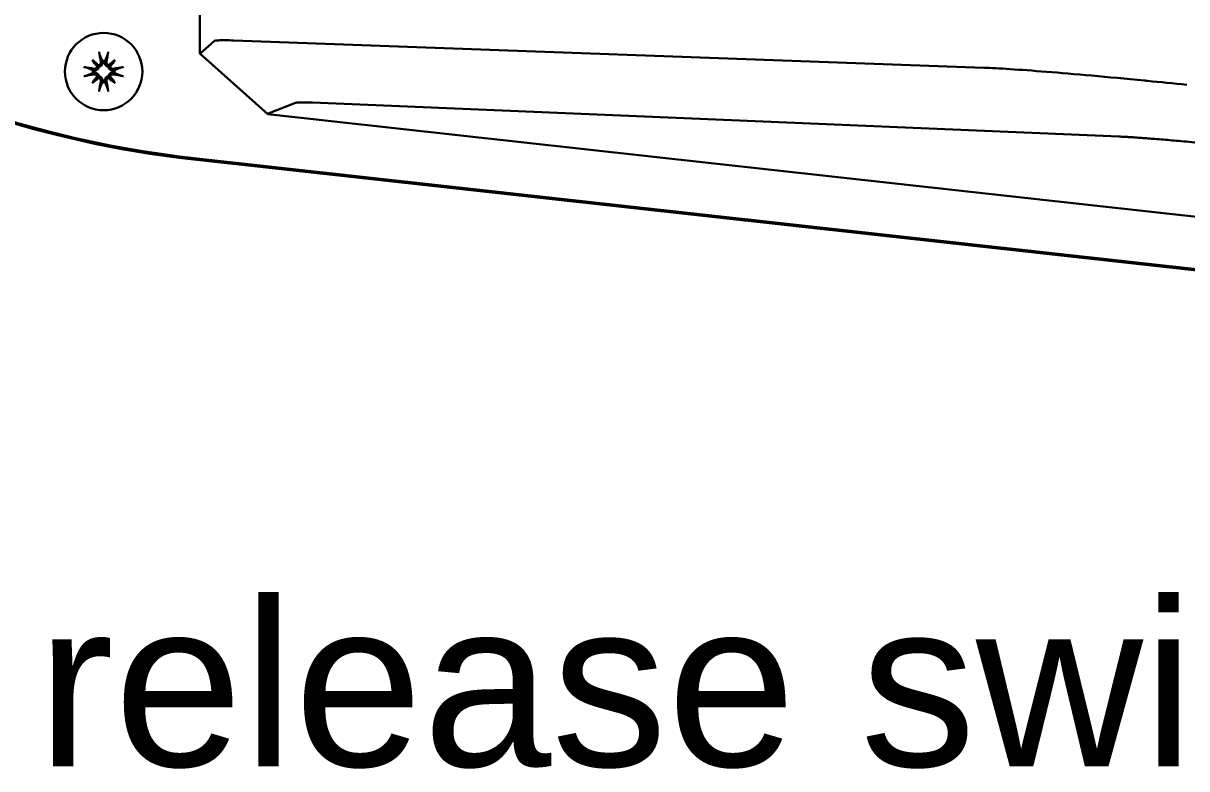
# Model space of a CAD drawing. Header units: millimetres. Extents: x 14 to 2348, y 26 to 1654.
# Drawn here: x 439.2 to 523.4, y 1313 to 1367 of the extents above; entities that cross this region are included whole.
import ezdxf

# ---------------------------------------------------------------- set-up
doc = ezdxf.new("R2010")
doc.units = ezdxf.units.MM
doc.header["$LTSCALE"] = 4
doc.layers.add('可見邊線(ISO)', color=7, linetype='Continuous', lineweight=30)
doc.layers.add('符號(ISO)', color=7, linetype='Continuous', lineweight=9)
doc.styles.add('temp', font='')
doc.styles.get('temp').set_extended_font_data('PMingLiU')
doc.dimstyles.new('工研院N500$7', dxfattribs={"dimscale": 4, "dimtxt": 3, "dimasz": 2.5, "dimexe": 1, "dimexo": 1, "dimgap": 0.762, "dimtad": 1, "dimdec": 3, "dimrnd": 1e-08, "dimdsep": 46, "dimtxsty": 'temp', "dimcen": 0.09, "dimdle": 10, "dimclrd": 7, "dimclre": 1, "dimclrt": 7, "dimazin": 2, "dimtfac": 0.666667, "dimtdec": 3, "dimtmove": 0, "dimatfit": 3, "dimfxl": 1, "dimtolj": 1, "dimlwd": 9, "dimlwe": 15, "dimarcsym": 0})

msp = doc.modelspace()

# ---------------------------------------------------------------- linework, layer by layer
at = {"layer": '可見邊線(ISO)'}
for p, q in [((451.94018, 1364.7572), (451.94018, 1367.68711)), ((452.98021, 1365.66481), (451.95265, 1364.74611)), ((508.6853, 1363.73578), (454.40827, 1365.70953)), ((444.15606, 1364.29138), (444.55376, 1363.89368)), ((445.82589, 1364.29138), (445.4282, 1363.89368)), ((456.87692, 1360.36524), (451.94018, 1364.7572)), ((444.15606, 1362.62155), (444.55376, 1363.01925)), ((445.82589, 1362.62155), (445.4282, 1363.01925)), ((520.96659, 1362.74266), (520.96661, 1362.74266)), ((458.87832, 1361.18939), (456.84606, 1360.3927)), ((518.46113, 1358.75207), (460.11425, 1361.20578)), ((564.91988, 1348.40629), (456.87692, 1360.36524)), ((564.45594, 1344.68799), (451.52076, 1357.18845)), ((451.52076, 1357.08307), (564.44441, 1344.58388))]:
    msp.add_line(p, q, dxfattribs=at)
msp.add_circle((444.99098, 1363.45646), 2.8, dxfattribs=at)
for start, end in [(82.104465, 97.895535), (172.104465, 187.895535), (352.104465, 7.895535), (262.104465, 277.895535)]:
    msp.add_arc((444.99098, 1363.45646), 0.7858, start, end, dxfattribs=at)
for centre, major_axis, ratio, start_param, end_param in [((445.54876, 1363.91932), (-3.15813, 3.80586), 0.17364818, 1.33077346, 1.45285674), ((444.52813, 1362.89868), (3.80586, -3.15813), 0.17364818, 1.68873592, 1.81081919), ((445.34509, 1363.52533), (0.95193, -4.89517), 0.08715574, 4.41332035, 4.56725609), ((444.63686, 1363.52533), (0.95193, 4.89517), 0.08715574, 4.85752187, 5.01145761), ((445.45383, 1362.89868), (3.80586, 3.15813), 0.17364818, 1.33077346, 1.45285674), ((444.43319, 1363.91932), (-3.15813, -3.80586), 0.17364818, 1.68873592, 1.81081919), ((444.92211, 1363.10235), (-4.89517, 0.95193), 0.08715574, 4.85752187, 5.01145761), ((444.92211, 1363.81058), (4.89517, 0.95193), 0.08715574, 4.41332035, 4.56725609), ((444.39717, 1363.90363), (-0.1297, -0.10762), 0.86822375, 1.8313258, 2.31493563), ((444.54382, 1364.05027), (-0.10762, -0.1297), 0.86822375, 0.82665702, 1.31026685), ((445.43814, 1364.05027), (-0.10762, 0.1297), 0.86822375, 1.8313258, 2.31493563), ((445.58478, 1363.90363), (-0.1297, 0.10762), 0.86822375, 0.82665702, 1.31026685), ((445.05984, 1363.10235), (-4.89517, -0.95193), 0.08715574, 4.41332035, 4.56725609), ((445.05984, 1363.81058), (4.89517, -0.95193), 0.08715574, 4.85752187, 5.01145761), ((445.54876, 1362.99361), (3.15813, 3.80586), 0.17364818, 1.68873592, 1.81081919), ((444.52813, 1364.01425), (-3.80586, -3.15813), 0.17364818, 1.33077346, 1.45285674), ((444.39717, 1363.0093), (0.1297, -0.10762), 0.86822375, 0.82665702, 1.31026685), ((444.54382, 1362.86266), (0.10762, -0.1297), 0.86822375, 1.8313258, 2.31493563), ((445.34509, 1363.3876), (-0.95193, -4.89517), 0.08715574, 4.85752187, 5.01145761), ((444.63686, 1363.3876), (-0.95193, 4.89517), 0.08715574, 4.41332035, 4.56725609), ((445.43814, 1362.86266), (0.10762, 0.1297), 0.86822375, 0.82665702, 1.31026685), ((445.45383, 1364.01425), (-3.80586, 3.15813), 0.17364818, 1.68873592, 1.81081919), ((445.58478, 1363.0093), (0.1297, 0.10762), 0.86822375, 1.8313258, 2.31493563), ((444.43319, 1362.99361), (3.15813, -3.80586), 0.17364818, 1.33077346, 1.45285674)]:
    msp.add_ellipse(centre, major_axis=major_axis, ratio=ratio, start_param=start_param, end_param=end_param, dxfattribs=at)
for points, knots in [([(451.52076, 1357.18845), (440.46822, 1358.41182), (432.03024, 1361.85669), (422.5092, 1366.34732), (419.00867, 1369.129), (413.9665, 1374.54118), (410.5606, 1378.80713), (405.68942, 1391.8238), (404.65062, 1399.86085), (404.92704, 1413.48563), (405.84768, 1420.00717), (410.09307, 1432.34154), (413.40563, 1436.61932), (418.33725, 1442.20192), (421.77358, 1445.11669), (431.93557, 1450.08306), (440.56639, 1453.51197), (451.52076, 1454.72448)], [0, 0, 0, 0, 3.33600927, 3.33600927, 8.06574161, 8.06574161, 12.140178, 12.140178, 16.51638152, 16.51638152, 20.05987587, 20.05987587, 24.1242074, 24.1242074, 29.01459036, 29.01459036, 32.9401167, 32.9401167, 32.9401167, 32.9401167]), ([(451.52076, 1357.08307), (439.92517, 1358.36655), (431.19325, 1362.16813), (422.94921, 1365.96669), (419.4031, 1368.6672), (414.47535, 1373.76217), (410.87455, 1378.04931), (405.64217, 1391.27981), (404.68783, 1399.24173), (404.68783, 1412.6712), (405.64217, 1420.63312), (410.87455, 1433.86361), (414.47535, 1438.15076), (419.4031, 1443.24573), (422.94921, 1445.94624), (431.19325, 1449.7448), (439.92517, 1453.54638), (451.52076, 1454.82986)], [0, 0, 0, 0, 3.49991966, 3.49991966, 10.72670674, 10.72670674, 16.55080291, 16.55080291, 23.01804161, 23.01804161, 29.48528042, 29.48528042, 35.30937675, 35.30937675, 42.53616407, 42.53616407, 46.0360839, 46.0360839, 46.0360839, 46.0360839]), ([(454.40827, 1365.70954), (454.18937, 1365.71749), (453.99484, 1365.72256), (453.65537, 1365.72678), (453.51058, 1365.72593), (453.27154, 1365.71845), (453.17739, 1365.71181), (453.04029, 1365.69266), (452.99738, 1365.68016), (452.98021, 1365.66481)], [-0.786281645, -0.786281645, -0.786281645, -0.786281645, -0.589721711, -0.589721711, -0.393161142, -0.393161142, -0.196580512, -0.196580512, -0.000001, -0.000001, -0.000001, -0.000001]), ([(444.78526, 1364.15119), (444.78953, 1364.12767), (444.78944, 1364.10167), (444.77881, 1364.0518), (444.76827, 1364.02792), (444.74122, 1363.98844), (444.72301, 1363.97014), (444.6808, 1363.94228), (444.6568, 1363.93273), (444.63066, 1363.92752), (444.62779, 1363.92702), (444.6249, 1363.92658)], [0, 0, 0, 0, 0.0072458737, 0.0072458737, 0.0144917474, 0.0144917474, 0.0216328704, 0.0216328704, 0.0287739933, 0.0287739933, 0.0296410879, 0.0296410879, 0.0296410879, 0.0296410879]), ([(444.89802, 1364.17312), (444.90077, 1364.1618), (444.90285, 1364.15044), (444.90787, 1364.11094), (444.90763, 1364.07977), (444.89727, 1364.01843), (444.88716, 1363.98828), (444.86215, 1363.939), (444.84638, 1363.91542), (444.80765, 1363.87331), (444.78467, 1363.85477), (444.73755, 1363.82658), (444.71035, 1363.8151), (444.67056, 1363.80489), (444.65838, 1363.8026), (444.64638, 1363.80106)], [0.1207276167, 0.1207276167, 0.1207276167, 0.1207276167, 0.1245879817, 0.1245879817, 0.1342557864, 0.1342557864, 0.1439235912, 0.1439235912, 0.152159121, 0.152159121, 0.1603946507, 0.1603946507, 0.1686301804, 0.1686301804, 0.1722209962, 0.1722209962, 0.1722209962, 0.1722209962]), ([(444.69469, 1364.72668), (444.6923, 1364.73292), (444.68932, 1364.74217), (444.6832, 1364.76349), (444.67894, 1364.78014), (444.67174, 1364.81113), (444.66752, 1364.83096), (444.66175, 1364.86064), (444.6591, 1364.87522), (444.65692, 1364.88831)], [0.0475683219, 0.0475683219, 0.0475683219, 0.0475683219, 0.0518037472, 0.0518037472, 0.0569688414, 0.0569688414, 0.0621348202, 0.0621348202, 0.0660399938, 0.0660399938, 0.0660399938, 0.0660399938]), ([(445.33558, 1363.80106), (445.32357, 1363.8026), (445.31139, 1363.80489), (445.2716, 1363.8151), (445.2444, 1363.82658), (445.19728, 1363.85477), (445.17431, 1363.87331), (445.13558, 1363.91542), (445.11981, 1363.939), (445.09479, 1363.98828), (445.08469, 1364.01843), (445.07433, 1364.07977), (445.07409, 1364.11094), (445.07767, 1364.13917), (445.0791, 1364.15044), (445.08118, 1364.1618), (445.08393, 1364.17312)], [-0.0476330145, -0.0476330145, -0.0476330145, -0.0476330145, -0.0440421987, -0.0440421987, -0.035806669, -0.035806669, -0.0275711393, -0.0275711393, -0.0193356095, -0.0193356095, -0.0096678048, -0.0096678048, 0, 0, 0, 0.003860365, 0.003860365, 0.003860365, 0.003860365]), ([(445.35706, 1363.92658), (445.34182, 1363.9289), (445.3265, 1363.93315), (445.28862, 1363.94896), (445.26729, 1363.96354), (445.23345, 1363.99716), (445.2187, 1364.01849), (445.19895, 1364.06515), (445.19394, 1364.09049), (445.19345, 1364.12628), (445.19444, 1364.13877), (445.19669, 1364.15119)], [0.0172141153, 0.0172141153, 0.0172141153, 0.0172141153, 0.0216673994, 0.0216673994, 0.0288082122, 0.0288082122, 0.0359902002, 0.0359902002, 0.0431721882, 0.0431721882, 0.046823968, 0.046823968, 0.046823968, 0.046823968]), ([(445.32503, 1364.88831), (445.32285, 1364.87522), (445.3202, 1364.86064), (445.31443, 1364.83096), (445.31022, 1364.81113), (445.30302, 1364.78014), (445.29876, 1364.76349), (445.29264, 1364.74217), (445.28966, 1364.73292), (445.28726, 1364.72668)], [0.0168342393, 0.0168342393, 0.0168342393, 0.0168342393, 0.0207394129, 0.0207394129, 0.0259053918, 0.0259053918, 0.0310704859, 0.0310704859, 0.0353059113, 0.0353059113, 0.0353059113, 0.0353059113]), ([(443.55913, 1363.79052), (443.57222, 1363.78834), (443.5868, 1363.78569), (443.61648, 1363.77992), (443.63631, 1363.7757), (443.6673, 1363.7685), (443.68395, 1363.76424), (443.70528, 1363.75812), (443.71452, 1363.75515), (443.72076, 1363.75275)], [0.0168342393, 0.0168342393, 0.0168342393, 0.0168342393, 0.0207394129, 0.0207394129, 0.0259053918, 0.0259053918, 0.0310704859, 0.0310704859, 0.0353059113, 0.0353059113, 0.0353059113, 0.0353059113]), ([(444.64638, 1363.80106), (444.64485, 1363.78906), (444.64255, 1363.77688), (444.63234, 1363.73709), (444.62086, 1363.70989), (444.59267, 1363.66277), (444.57413, 1363.63979), (444.53202, 1363.60106), (444.50844, 1363.58529), (444.45916, 1363.56028), (444.42901, 1363.55017), (444.36767, 1363.53981), (444.3365, 1363.53957), (444.30827, 1363.54316), (444.297, 1363.54459), (444.28564, 1363.54667), (444.27432, 1363.54942)], [-0.0476330145, -0.0476330145, -0.0476330145, -0.0476330145, -0.0440421987, -0.0440421987, -0.035806669, -0.035806669, -0.0275711393, -0.0275711393, -0.0193356095, -0.0193356095, -0.0096678048, -0.0096678048, 0, 0, 0, 0.003860365, 0.003860365, 0.003860365, 0.003860365]), ([(444.27432, 1363.36351), (444.28564, 1363.36626), (444.297, 1363.36834), (444.3365, 1363.37335), (444.36767, 1363.37311), (444.42901, 1363.36275), (444.45916, 1363.35265), (444.50844, 1363.32763), (444.53202, 1363.31187), (444.57413, 1363.27313), (444.59267, 1363.25016), (444.62086, 1363.20304), (444.63234, 1363.17584), (444.64255, 1363.13605), (444.64485, 1363.12387), (444.64638, 1363.11187)], [0.1207276167, 0.1207276167, 0.1207276167, 0.1207276167, 0.1245879817, 0.1245879817, 0.1342557864, 0.1342557864, 0.1439235912, 0.1439235912, 0.152159121, 0.152159121, 0.1603946507, 0.1603946507, 0.1686301804, 0.1686301804, 0.1722209962, 0.1722209962, 0.1722209962, 0.1722209962]), ([(444.52087, 1363.82254), (444.51854, 1363.80731), (444.51429, 1363.79199), (444.49849, 1363.75411), (444.4839, 1363.73278), (444.45028, 1363.69894), (444.42895, 1363.68419), (444.38229, 1363.66444), (444.35695, 1363.65943), (444.32116, 1363.65894), (444.30868, 1363.65992), (444.29625, 1363.66218)], [0.0172141153, 0.0172141153, 0.0172141153, 0.0172141153, 0.0216673994, 0.0216673994, 0.0288082122, 0.0288082122, 0.0359902002, 0.0359902002, 0.0431721882, 0.0431721882, 0.046823968, 0.046823968, 0.046823968, 0.046823968]), ([(444.29625, 1363.25075), (444.31977, 1363.25501), (444.34577, 1363.25493), (444.39564, 1363.2443), (444.41952, 1363.23376), (444.459, 1363.2067), (444.4773, 1363.1885), (444.50516, 1363.14629), (444.51471, 1363.12229), (444.51992, 1363.09614), (444.52042, 1363.09328), (444.52087, 1363.09038)], [0, 0, 0, 0, 0.0072458737, 0.0072458737, 0.0144917474, 0.0144917474, 0.0216328704, 0.0216328704, 0.0287739933, 0.0287739933, 0.0296410879, 0.0296410879, 0.0296410879, 0.0296410879]), ([(444.55376, 1363.89368), (444.56013, 1363.88731), (444.56595, 1363.88149), (444.59982, 1363.84762), (444.62303, 1363.82441), (444.64586, 1363.80158), (444.64612, 1363.80132), (444.64638, 1363.80106)], [-2.828207794, -2.828207794, -2.828207794, -2.828207794, -2.812267488, -2.812267488, -2.724384129, -2.724384129, -2.723378434, -2.723378434, -2.723378434, -2.723378434]), ([(445.4282, 1363.89368), (445.42182, 1363.88731), (445.416, 1363.88149), (445.38214, 1363.84762), (445.35893, 1363.82441), (445.33609, 1363.80158), (445.33583, 1363.80132), (445.33558, 1363.80106)], [-2.828207794, -2.828207794, -2.828207794, -2.828207794, -2.812267488, -2.812267488, -2.724384129, -2.724384129, -2.723378434, -2.723378434, -2.723378434, -2.723378434]), ([(445.70763, 1363.54942), (445.69631, 1363.54667), (445.68496, 1363.54459), (445.64546, 1363.53957), (445.61428, 1363.53981), (445.55295, 1363.55017), (445.52279, 1363.56028), (445.47351, 1363.58529), (445.44993, 1363.60106), (445.40782, 1363.63979), (445.38928, 1363.66277), (445.36109, 1363.70989), (445.34961, 1363.73709), (445.3394, 1363.77688), (445.33711, 1363.78906), (445.33558, 1363.80106)], [0.1207276167, 0.1207276167, 0.1207276167, 0.1207276167, 0.1245879817, 0.1245879817, 0.1342557864, 0.1342557864, 0.1439235912, 0.1439235912, 0.152159121, 0.152159121, 0.1603946507, 0.1603946507, 0.1686301804, 0.1686301804, 0.1722209962, 0.1722209962, 0.1722209962, 0.1722209962]), ([(445.33558, 1363.11187), (445.33711, 1363.12387), (445.3394, 1363.13605), (445.34961, 1363.17584), (445.36109, 1363.20304), (445.38928, 1363.25016), (445.40782, 1363.27313), (445.44993, 1363.31187), (445.47351, 1363.32763), (445.52279, 1363.35265), (445.55295, 1363.36275), (445.61428, 1363.37311), (445.64546, 1363.37335), (445.67368, 1363.36977), (445.68496, 1363.36834), (445.69631, 1363.36626), (445.70763, 1363.36351)], [-0.0476330145, -0.0476330145, -0.0476330145, -0.0476330145, -0.0440421987, -0.0440421987, -0.035806669, -0.035806669, -0.0275711393, -0.0275711393, -0.0193356095, -0.0193356095, -0.0096678048, -0.0096678048, 0, 0, 0, 0.003860365, 0.003860365, 0.003860365, 0.003860365]), ([(445.6857, 1363.66218), (445.66219, 1363.65791), (445.63619, 1363.658), (445.58631, 1363.66863), (445.56243, 1363.67917), (445.52296, 1363.70622), (445.50465, 1363.72443), (445.47679, 1363.76664), (445.46724, 1363.79064), (445.46204, 1363.81678), (445.46153, 1363.81965), (445.46109, 1363.82254)], [0, 0, 0, 0, 0.0072458737, 0.0072458737, 0.0144917474, 0.0144917474, 0.0216328704, 0.0216328704, 0.0287739933, 0.0287739933, 0.0296410879, 0.0296410879, 0.0296410879, 0.0296410879]), ([(445.46109, 1363.09038), (445.46341, 1363.10562), (445.46766, 1363.12094), (445.48347, 1363.15882), (445.49805, 1363.18015), (445.53168, 1363.21399), (445.553, 1363.22874), (445.59966, 1363.24849), (445.625, 1363.2535), (445.6608, 1363.25399), (445.67328, 1363.253), (445.6857, 1363.25075)], [0.0172141153, 0.0172141153, 0.0172141153, 0.0172141153, 0.0216673994, 0.0216673994, 0.0288082122, 0.0288082122, 0.0359902002, 0.0359902002, 0.0431721882, 0.0431721882, 0.046823968, 0.046823968, 0.046823968, 0.046823968]), ([(446.26119, 1363.75275), (446.26743, 1363.75515), (446.27668, 1363.75812), (446.298, 1363.76424), (446.31465, 1363.7685), (446.34565, 1363.7757), (446.36547, 1363.77992), (446.39515, 1363.78569), (446.40973, 1363.78834), (446.42282, 1363.79052)], [0.0475683219, 0.0475683219, 0.0475683219, 0.0475683219, 0.0518037472, 0.0518037472, 0.0569688414, 0.0569688414, 0.0621348202, 0.0621348202, 0.0660399938, 0.0660399938, 0.0660399938, 0.0660399938]), ([(520.30888, 1362.80782), (517.6229, 1363.06664), (515.22196, 1363.28118), (511.24566, 1363.59865), (509.70737, 1363.69861), (508.6853, 1363.73578)], [-1.83660175, -1.83660175, -1.83660175, -1.83660175, -0.9178002, -0.9178002, 0, 0, 0, 0]), ([(443.72076, 1363.16018), (443.71452, 1363.15778), (443.70528, 1363.1548), (443.68395, 1363.14869), (443.6673, 1363.14443), (443.63631, 1363.13722), (443.61648, 1363.13301), (443.5868, 1363.12724), (443.57222, 1363.12459), (443.55913, 1363.12241)], [0.0475683219, 0.0475683219, 0.0475683219, 0.0475683219, 0.0518037472, 0.0518037472, 0.0569688414, 0.0569688414, 0.0621348202, 0.0621348202, 0.0660399938, 0.0660399938, 0.0660399938, 0.0660399938]), ([(444.55376, 1363.01925), (444.56013, 1363.02562), (444.56595, 1363.03144), (444.59982, 1363.06531), (444.62303, 1363.08851), (444.64586, 1363.11135), (444.64612, 1363.11161), (444.64638, 1363.11187)], [-2.828207794, -2.828207794, -2.828207794, -2.828207794, -2.812267488, -2.812267488, -2.724384129, -2.724384129, -2.723378434, -2.723378434, -2.723378434, -2.723378434]), ([(444.6249, 1362.98635), (444.64013, 1362.98403), (444.65546, 1362.97978), (444.69334, 1362.96397), (444.71466, 1362.94939), (444.7485, 1362.91576), (444.76325, 1362.89444), (444.783, 1362.84778), (444.78801, 1362.82244), (444.7885, 1362.78664), (444.78752, 1362.77416), (444.78526, 1362.76174)], [0.0172141153, 0.0172141153, 0.0172141153, 0.0172141153, 0.0216673994, 0.0216673994, 0.0288082122, 0.0288082122, 0.0359902002, 0.0359902002, 0.0431721882, 0.0431721882, 0.046823968, 0.046823968, 0.046823968, 0.046823968]), ([(444.64638, 1363.11187), (444.65838, 1363.11033), (444.67056, 1363.10804), (444.71035, 1363.09783), (444.73755, 1363.08635), (444.78467, 1363.05816), (444.80765, 1363.03962), (444.84638, 1362.99751), (444.86215, 1362.97393), (444.88716, 1362.92465), (444.89727, 1362.89449), (444.90763, 1362.83316), (444.90787, 1362.80198), (444.90428, 1362.77376), (444.90285, 1362.76249), (444.90077, 1362.75113), (444.89802, 1362.73981)], [-0.0476330145, -0.0476330145, -0.0476330145, -0.0476330145, -0.0440421987, -0.0440421987, -0.035806669, -0.035806669, -0.0275711393, -0.0275711393, -0.0193356095, -0.0193356095, -0.0096678048, -0.0096678048, 0, 0, 0, 0.003860365, 0.003860365, 0.003860365, 0.003860365]), ([(445.08393, 1362.73981), (445.08118, 1362.75113), (445.0791, 1362.76249), (445.07409, 1362.80198), (445.07433, 1362.83316), (445.08469, 1362.89449), (445.09479, 1362.92465), (445.11981, 1362.97393), (445.13558, 1362.99751), (445.17431, 1363.03962), (445.19728, 1363.05816), (445.2444, 1363.08635), (445.2716, 1363.09783), (445.31139, 1363.10804), (445.32357, 1363.11033), (445.33558, 1363.11187)], [0.1207276167, 0.1207276167, 0.1207276167, 0.1207276167, 0.1245879817, 0.1245879817, 0.1342557864, 0.1342557864, 0.1439235912, 0.1439235912, 0.152159121, 0.152159121, 0.1603946507, 0.1603946507, 0.1686301804, 0.1686301804, 0.1722209962, 0.1722209962, 0.1722209962, 0.1722209962]), ([(445.19669, 1362.76174), (445.19243, 1362.78525), (445.19251, 1362.81125), (445.20314, 1362.86113), (445.21368, 1362.88501), (445.24074, 1362.92448), (445.25894, 1362.94279), (445.30115, 1362.97065), (445.32515, 1362.9802), (445.3513, 1362.98541), (445.35416, 1362.98591), (445.35706, 1362.98635)], [0, 0, 0, 0, 0.0072458737, 0.0072458737, 0.0144917474, 0.0144917474, 0.0216328704, 0.0216328704, 0.0287739933, 0.0287739933, 0.0296410879, 0.0296410879, 0.0296410879, 0.0296410879]), ([(445.4282, 1363.01925), (445.42182, 1363.02562), (445.416, 1363.03144), (445.38214, 1363.06531), (445.35893, 1363.08851), (445.33609, 1363.11135), (445.33583, 1363.11161), (445.33558, 1363.11187)], [-2.828207794, -2.828207794, -2.828207794, -2.828207794, -2.812267488, -2.812267488, -2.724384129, -2.724384129, -2.723378434, -2.723378434, -2.723378434, -2.723378434]), ([(446.42282, 1363.12241), (446.40973, 1363.12459), (446.39515, 1363.12724), (446.36547, 1363.13301), (446.34565, 1363.13722), (446.31465, 1363.14443), (446.298, 1363.14869), (446.27668, 1363.1548), (446.26743, 1363.15778), (446.26119, 1363.16018)], [0.0168342393, 0.0168342393, 0.0168342393, 0.0168342393, 0.0207394129, 0.0207394129, 0.0259053918, 0.0259053918, 0.0310704859, 0.0310704859, 0.0353059113, 0.0353059113, 0.0353059113, 0.0353059113]), ([(520.54572, 1362.78359), (520.5061, 1362.78763), (520.46653, 1362.79167), (520.38759, 1362.79975), (520.34821, 1362.80379), (520.30888, 1362.80782)], [0.0000012905, 0.0000012905, 0.0000012905, 0.0000012905, 0.0135084603, 0.0135084603, 0.0269916496, 0.0269916496, 0.0269916496, 0.0269916496]), ([(444.65692, 1362.02462), (444.6591, 1362.03771), (444.66175, 1362.05229), (444.66752, 1362.08197), (444.67174, 1362.1018), (444.67894, 1362.13279), (444.6832, 1362.14944), (444.68932, 1362.17076), (444.6923, 1362.18001), (444.69469, 1362.18625)], [0.0168342393, 0.0168342393, 0.0168342393, 0.0168342393, 0.0207394129, 0.0207394129, 0.0259053918, 0.0259053918, 0.0310704859, 0.0310704859, 0.0353059113, 0.0353059113, 0.0353059113, 0.0353059113]), ([(445.28726, 1362.18625), (445.28966, 1362.18001), (445.29264, 1362.17076), (445.29876, 1362.14944), (445.30302, 1362.13279), (445.31022, 1362.1018), (445.31443, 1362.08197), (445.3202, 1362.05229), (445.32285, 1362.03771), (445.32503, 1362.02462)], [0.0475683219, 0.0475683219, 0.0475683219, 0.0475683219, 0.0518037472, 0.0518037472, 0.0569688414, 0.0569688414, 0.0621348202, 0.0621348202, 0.0660399938, 0.0660399938, 0.0660399938, 0.0660399938]), ([(460.11425, 1361.20578), (460.02499, 1361.20953), (459.94011, 1361.21276), (459.86001, 1361.21541), (459.77875, 1361.21809), (459.7024, 1361.22019), (459.63083, 1361.22172), (459.59386, 1361.22252), (459.55816, 1361.22316), (459.52376, 1361.22365), (459.4802, 1361.22427), (459.43868, 1361.22465), (459.39927, 1361.22478), (459.30708, 1361.22508), (459.22643, 1361.22404), (459.15739, 1361.22165), (459.13553, 1361.2209), (459.11483, 1361.22001), (459.09531, 1361.21898), (459.06784, 1361.21755), (459.04266, 1361.21584), (459.01982, 1361.21387), (458.99284, 1361.21154), (458.96911, 1361.20883), (458.94862, 1361.20576), (458.93478, 1361.20369), (458.92242, 1361.20146), (458.91158, 1361.19905), (458.89822, 1361.19608), (458.88717, 1361.19286), (458.87832, 1361.18939)], [0, 0, 0, 0, 0.1252351, 0.1252351, 0.1252351, 0.25226426, 0.25226426, 0.25226426, 0.31788398, 0.31788398, 0.31788398, 0.40099193, 0.40099193, 0.40099193, 0.59539586, 0.59539586, 0.59539586, 0.65694724, 0.65694724, 0.65694724, 0.74355694, 0.74355694, 0.74355694, 0.84589316, 0.84589316, 0.84589316, 0.91495029, 0.91495029, 0.91495029, 1, 1, 1, 1]), ([(532.46483, 1357.45561), (531.92237, 1357.51565), (531.16129, 1357.59883), (530.14468, 1357.70786), (529.22873, 1357.80489), (528.11248, 1357.92092), (526.95054, 1358.03876), (525.95617, 1358.13721), (525.37977, 1358.19308), (524.85091, 1358.24378), (524.31452, 1358.29462), (523.53316, 1358.36688), (523.01775, 1358.41319), (522.55594, 1358.454), (522.13567, 1358.49058), (521.51034, 1358.54332), (521.08138, 1358.57797), (520.68077, 1358.60943), (520.3263, 1358.63654), (519.87878, 1358.6689), (519.48749, 1358.69536), (519.16802, 1358.71539), (518.90308, 1358.73061), (518.6712, 1358.74272), (518.53067, 1358.74915), (518.46113, 1358.75207)], [0, 0, 0, 0, 0.0903732, 0.12674796, 0.17067694, 0.2452693, 0.31828132, 0.37537814, 0.42599831, 0.42628606, 0.4761967, 0.53003816, 0.58388093, 0.58524662, 0.63050303, 0.67754144, 0.73187261, 0.73802969, 0.78234071, 0.82813653, 0.86901751, 0.90653471, 0.9380855, 0.96788762, 1, 1, 1, 1])]:
    msp.add_open_spline(points, degree=3, knots=knots, dxfattribs=at)
for points, weights in [([(444.69469, 1364.72668), (444.81187, 1364.42165), (444.88303, 1364.23481)], [1.00480921713, 1.03376991465, 1]), ([(444.88303, 1364.23481), (444.89084, 1364.20268), (444.89802, 1364.17312)], [1, 1.03935638703, 1.0783666465]), ([(445.08393, 1364.17312), (445.09111, 1364.20268), (445.09892, 1364.23481)], [1.07836664641, 1.03935638698, 1]), ([(445.09892, 1364.23481), (445.17008, 1364.42165), (445.28726, 1364.72668)], [1, 1.03376991465, 1.00480921713]), ([(444.21263, 1363.56441), (444.02579, 1363.63557), (443.72076, 1363.75275)], [1, 1.03376991465, 1.00480921713]), ([(443.72076, 1363.16018), (444.02579, 1363.27736), (444.21263, 1363.34852)], [1.00480921713, 1.03376991465, 1]), ([(444.27432, 1363.54942), (444.24476, 1363.5566), (444.21263, 1363.56441)], [1.07836664641, 1.03935638698, 1]), ([(444.21263, 1363.34852), (444.24476, 1363.35633), (444.27432, 1363.36351)], [1, 1.03935638703, 1.0783666465]), ([(445.76933, 1363.56441), (445.73719, 1363.5566), (445.70763, 1363.54942)], [1, 1.03935638703, 1.0783666465]), ([(445.70763, 1363.36351), (445.73719, 1363.35633), (445.76933, 1363.34852)], [1.07836664641, 1.03935638698, 1]), ([(446.26119, 1363.75275), (445.95617, 1363.63557), (445.76933, 1363.56441)], [1.00480921713, 1.03376991465, 1]), ([(445.76933, 1363.34852), (445.95617, 1363.27736), (446.26119, 1363.16018)], [1, 1.03376991465, 1.00480921713]), ([(444.88303, 1362.67812), (444.81187, 1362.49127), (444.69469, 1362.18625)], [1, 1.03376991465, 1.00480921713]), ([(444.89802, 1362.73981), (444.89084, 1362.71025), (444.88303, 1362.67812)], [1.07836664641, 1.03935638698, 1]), ([(445.09892, 1362.67812), (445.09111, 1362.71025), (445.08393, 1362.73981)], [1, 1.03935638703, 1.0783666465]), ([(445.28726, 1362.18625), (445.17008, 1362.49127), (445.09892, 1362.67812)], [1.00480921713, 1.03376991465, 1])]:
    msp.add_rational_spline(points, weights, degree=2, dxfattribs=at)
for points in [[(523.3746, 1362.50416), (522.40348, 1362.5973), (521.45883, 1362.69045), (520.54572, 1362.78359)], [(520.57824, 1362.78044), (520.5782, 1362.78044), (520.57816, 1362.78044), (520.57812, 1362.78045)], [(523.34789, 1362.50684), (523.34787, 1362.50684), (523.34785, 1362.50685), (523.34782, 1362.50685)]]:
    msp.add_open_spline(points, degree=3, dxfattribs=at)

# ---------------------------------------------------------------- texts
at = {"layer": '符號(ISO)', "color": 7, "insert": (371.28048, 1325.12981), "char_height": 11.9887996, "width": 174.9889565, "attachment_point": 1, "line_spacing_factor": 0.3, "style": 'temp'}
msp.add_mtext('{\\fArial|b0|i0;\\H11.9888;J3 brake release switch}', dxfattribs=at)

# ---------------------------------------------------------------- leaders
at = {"layer": '符號(ISO)', "color": 7, "linetype": 'Continuous', "lineweight": 9, "annotation_type": 0, "has_hookline": 1, "hookline_direction": 1, "text_width": 173.42053}
msp.add_leader([(592.36254, 1389.45646), (559.31744, 1319.12981), (549.31744, 1319.12981)], dimstyle='工研院N500$7', override={"dimtad": 0}, dxfattribs=at)

doc.saveas('drawing.dxf')
